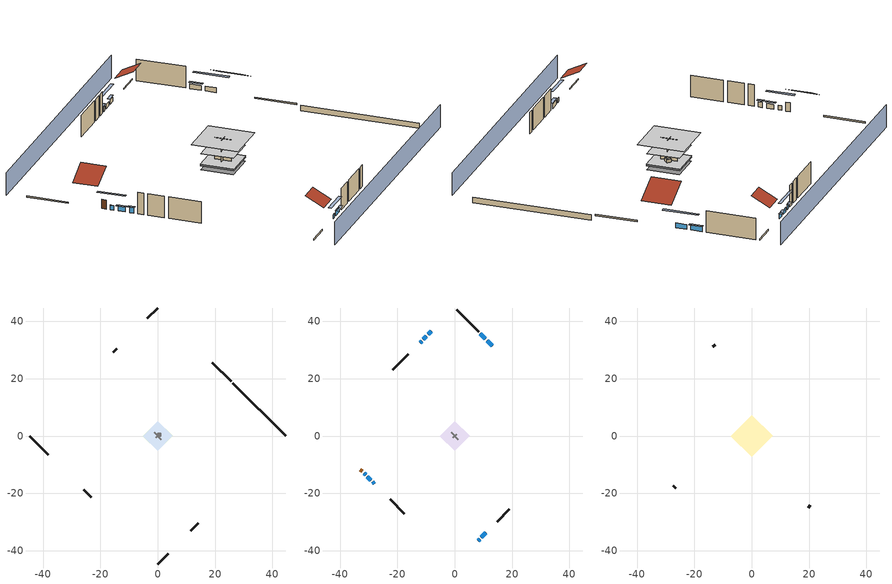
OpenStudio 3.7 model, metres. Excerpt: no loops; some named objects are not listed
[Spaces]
garage 1
 floor foundation (Slab1 construction): -5.17,0 0,5.17 5.17,0 0,-5.17 z0
 wall outside (Wall1 construction): 11.56,-33.14 14.15,-30.55 z0.3:5.18
 wall outside (Wall2 construction): -25.85,-18.85 -23.26,-21.44 z0.3:5.18
 wall outside (Wall12 construction): -14.24,30.46 -15.54,29.17 z0.3:5.18
 wall to conditioned space 1 (Wall5 construction Reversed): 1.29,-1.29 -1.29,1.29 z0.3:5.18
 wall to conditioned space 1 (Wall6 construction Reversed): 0.65,0.65 -0.65,-0.65 z0.3:5.18
crawlspace - vented 1
 floor foundation (Slab2 construction): -5.1,0 0,5.1 5.1,0 0,-5.1 z-0.91
 wall outside (RimJoist1 construction): 25.6,19.11 19.11,25.59 z0.3:0.61
 wall outside (RimJoist2 construction): 0,-44.7 3.6,-41.1 z0.3:0.61
 wall outside (RimJoist3 construction): -44.7,0 -38.22,-6.49 z0.3:0.61
 wall outside (RimJoist4 construction): 0,44.7 -3.6,41.1 z0.3:0.61
 wall foundation (FoundationWall1 construction): 44.7,0 26.25,18.45 z-0.91:0.3
air source heat pump airloop ret air space
 floor adiabatic (AdiabaticConst): 0,0 0,1 1,1 1,0 z0
 wall adiabatic (AdiabaticConst): 0,1 0,0 1,0 1,1 0,1 z0:1
 ceiling adiabatic (AdiabaticConst): 1,0 1,1 0,1 0,0 z1
conditioned space 1
 floor to crawlspace - vented 1 (Floor1 construction): -5.1,0 0,5.1 5.1,0 0,-5.1 z0.3
 floor to garage 1 (Floor3 construction): -5.17,0 0,5.17 5.17,0 0,-5.17 z0.3
 floor adiabatic (AdiabaticFloorConstruction): -5.1,0 0,5.1 5.1,0 0,-5.1 z2.74
 wall outside (Wall3 construction): 8.33,36.38 0.66,44.05 z0.3:5.18
 wall outside (Wall4 construction): 14.8,-29.9 19.06,-25.64 z0.3:5.18
 wall outside (Wall7 construction): -22.61,-22.1 -17.56,-27.14 z0.3:5.18
 wall outside (Wall8 construction): -16.19,28.51 -21.63,23.07 z0.3:5.18
 wall outside (AdiabaticWallConstruction): 13.1,31.6 11.37,33.33 / 10.71,33.99 8.98,35.72 / -31.69,-13.02 -31.13,-13.57 / -30.47,-14.23 -29.33,-15.37 z0.3:1.37; 8.17,-36.53 8.66,-36.04 z0.3:1.25; 9.32,-35.39 10.91,-33.8 z0.3:1.31; -28.68,-16.02 -28.04,-16.67 z0.3:1.49; -9.88,34.82 -10.93,33.77 / -8.17,36.53 -9.23,35.48 z0.3:1.28; -11.59,33.11 -12.14,32.57 z0.3:1.34
 wall outside (AdiabaticWallConstruction 1): -32.99,-11.71 -32.34,-12.36 z0.3:2.34
 window (WindowConstruction): 13.1,31.6 11.37,33.33 z0.3:1.37
 window (WindowConstruction 1): 10.71,33.99 8.98,35.72 z0.3:1.37
 window (WindowConstruction 2): 8.17,-36.53 8.66,-36.04 z0.3:1.25
 window (WindowConstruction 3): 9.32,-35.39 10.9,-33.8 z0.3:1.31
 window (WindowConstruction 4): -31.68,-13.02 -31.13,-13.57 z0.3:1.37
 window (WindowConstruction 5): -30.47,-14.23 -29.33,-15.37 z0.3:1.37
 window (WindowConstruction 6): -28.68,-16.03 -28.04,-16.67 z0.3:1.49
 window (WindowConstruction 7): -9.88,34.82 -10.93,33.77 z0.3:1.28
 window (WindowConstruction 8): -11.59,33.11 -12.13,32.57 z0.3:1.34
 window (WindowConstruction 9): -8.17,36.53 -9.22,35.48 z0.3:1.28
 door (Door): -32.99,-11.72 -32.34,-12.36 z0.3:2.34
 ceiling adiabatic (AdiabaticFloorConstruction): 0,-5.1 5.1,0 0,5.1 -5.1,0 z2.74
attic - vented 1
 floor to conditioned space 1 (Floor2 construction Reversed): -7.27,0 0,7.27 7.27,0 0,-7.27 z5.18
 wall outside (Wall9 construction): 19.72,-24.98 20.52,-24.19 z0.3:5.18
 wall outside (Wall10 construction): -12.79,31.91 -13.59,31.12 z0.3:5.18
 wall outside (Wall11 construction): -27.38,-17.32 -26.51,-18.2 z0.3:5.18
 roof outside (Roof1 construction): 13.76,30.95,5.18 9.56,26.75,8.15 14.25,22.05,8.15 18.45,26.25,5.18
 roof outside (Roof2 construction): 7.52,-37.19,5.18 4.6,-34.27,7.24 1.34,-37.53,7.24 4.26,-40.45,5.18
 roof outside (Roof3 construction): -7.52,37.19,5.18 -4.6,34.27,7.24 -1.34,37.53,7.24 -4.26,40.45,5.18
 roof outside (Roof4 construction): -33.64,-11.06,5.18 -30.14,-7.56,7.66 -34.06,-3.64,7.66 -37.56,-7.14,5.18
shading: -3.23,47.94 -47.94,3.23 / 3.23,-47.94 47.94,-3.23 z0:5.18; 9.43,35.27 15.04,29.66 15.47,30.09 9.86,35.7 z4.11; 8.77,35.94 10.93,33.77 11.36,34.21 9.2,36.37 z1.68; 10.6,-34.1 6.23,-38.47 6.67,-38.9 11.03,-34.53 z3.99; 11.12,-33.58 9.1,-35.6 9.53,-36.03 11.55,-34.01 z1.62; -29.19,-15.51 -33.62,-11.08 -34.06,-11.51 -29.62,-15.94 z4.11; -29.12,-15.58 -30.69,-14.01 -31.12,-14.45 -29.55,-16.02 z1.68; -27.82,-16.88 -28.89,-15.81 -29.32,-16.24 -28.25,-17.31 z1.8; -12.87,31.83 -7.94,36.76 -8.37,37.19 -13.3,32.26 z4.02; -12.35,32.35 -11.37,33.33 -11.8,33.76 -12.78,32.78 z1.65; -9.44,35.26 -7.96,36.74 -8.39,37.18 -9.87,35.69 z1.58
[Site]
Aurora Buckley Field Angb_CO_USA: Latitude {deg}=39.72; Longitude {deg}=-104.75; Time Zone {hr}=-7; Elevation {m}=1726; Terrain=Suburbs
[Site:GroundTemperature:Shallow]
5.7478, 3.93369, 3.78841, 4.6493, 8.10527, 11.5451, 14.5273, 16.4165, 16.577, 15.0405, 12.1343, 8.79998
[Site:WaterMainsTemperature]
Calculation Method=Schedule; Temperature Schedule=mains temperature schedule
[Building]
Building 1
[Material] Roughness=Rough
Name | Thickness {m} | Conductivity {W/m-K} | Density {kg/m3} | Specific Heat {J/kg-K} | Thermal Absorptance | Solar Absorptance | Visible Absorptance
slate or tile shingles | 0.01905 | 0.840978 | 1899.972 | 799.717 | 0.9 | 0.75 | 0.75
roof rigid ins | 0.00329814 | 0.029427 | 32.04 | 1214.23 | 0.9 | 0.7 | 0.7
osb sheathing 0.5 in. | 0.0127 | 0.115458 | 512.64 | 1214.23 | 0.9 | 0.6 | 0.6
wood siding | 0.0254 | 0.102417 | 544.68 | 1172.36 | 0.9 | 0.85 | 0.85
osb sheathing 0.5 in. 1 | 0.0127 | 0.115458 | 512.64 | 1214.23 | 0.9 | 0.7 | 0.7
wall stud and cavity | 0.1397 | 0.727959 | 139.0536 | 1170.24 | 0.9 | 0.6 | 0.6
wall rigid ins; floor rigid ins | 0.051816 | 0.029427 | 32.04 | 1214.23 | 0.9 | 0.7 | 0.7
wall stud and cavity 1 | 0.1397 | 0.230639 | 139.0536 | 1170.24 | 0.9 | 0.7 | 0.7
gypsum board | 0.0127 | 0.160291 | 801 | 837.4 | 0.9 | 0.6 | 0.6
wall rigid ins 1; wall rigid ins 2 | 0.051816 | 0.029427 | 32.04 | 1214.23
wall stud and cavity 2 | 0.1397 | 0.181744 | 139.0536 | 1170.24 | 0.9 | 0.7 | 0.7
rim joist stud and cavity | 0.0508 | 0.178688 | 50.32683 | 1063.81 | 0.9 | 0.6 | 0.6
floor stud and cavity | 0.1397 | 0.0972396 | 92.3553 | 1139.71 | 0.9 | 0.7 | 0.7
osb sheathing 0.75 in. | 0.01905 | 0.115458 | 512.64 | 1214.23 | 0.9 | 0.7 | 0.7
floor covering | 0.0127 | 0.0433444 | 54.468 | 1339.84 | 0.9 | 0.6 | 0.6
ceiling loosefill ins | 0.423333 | 0.0480833 | 16.02 | 1046.75 | 0.9 | 0.7 | 0.7
ceiling stud and cavity | 0.1397 | 0.0824711 | 65.682 | 1177.47 | 0.9 | 0.7 | 0.7
concrete 4.0 in. | 0.1016 | 1.803125 | 2242.8 | 837.4 | 0.9 | 0.7 | 0.7
concrete 8.0 in. | 0.2032 | 1.803125 | 2242.8 | 837.4 | 0.9 | 0.7 | 0.7
soil 0.5 in. | 0.0127 | 2.4234 | 1842.3 | 418.7 | 0.9 | 0.7 | 0.7
wood siding 1; wood siding 2 | 0.0254 | 0.102417 | 544.68 | 1172.36
wall rigid ins 3; floor rigid ins 1 | 0.512978 | 0.029427 | 32.04 | 1214.23 | 0.9 | 0.7 | 0.7
wall stud and cavity 3 | 0.0889 | 0.380278 | 52.3479 | 1209.89 | 0.9 | 0.7 | 0.7
door material | 0.04445 | 0.0612267 | 512.64 | 1214.23 | 0.9 | 0.7 | 0.7
floor stud and cavity 1 | 0.1397 | 1.75129 | 37.0049 | 1207.88 | 0.9 | 0.7 | 0.7
wall stud and cavity 4 | 0.0889 | 0.391764 | 83.0341 | 1211.67 | 0.9 | 0.7 | 0.7
furniture material conditioned space 1; furniture material garage 1 | 0.1524 | 0.115458 | 640.8 | 1214.23 | 0.9 | 0.6 | 0.6
[Construction]
Roof1 construction; Roof2 construction; Roof3 construction; Roof4 construction: slate or tile shingles, roof rigid ins, osb sheathing 0.5 in.
Wall1 construction; Wall2 construction; Wall9 construction; Wall10 construction; Wall11 construction; Wall12 construction: wood siding, osb sheathing 0.5 in. 1, wall stud and cavity
Wall3 construction; Wall4 construction: wood siding, wall rigid ins, osb sheathing 0.5 in. 1, wall stud and cavity 1, gypsum board
Wall5 construction Reversed: gypsum board, wall stud and cavity 2, osb sheathing 0.5 in. 1, wall rigid ins 1
Wall6 construction Reversed: gypsum board, wall stud and cavity 2, osb sheathing 0.5 in. 1, wall rigid ins 2
Wall7 construction; Wall8 construction: wood siding, wall rigid ins 1, osb sheathing 0.5 in. 1, wall stud and cavity 1, gypsum board
RimJoist1 construction; RimJoist2 construction; RimJoist3 construction; RimJoist4 construction: wood siding, rim joist stud and cavity
Floor1 construction; Floor3 construction: floor stud and cavity, floor rigid ins, osb sheathing 0.75 in., floor covering
Floor2 construction Reversed: gypsum board, ceiling stud and cavity, ceiling loosefill ins
Slab1 construction: concrete 4.0 in.
FoundationWall1 construction: concrete 8.0 in.
Slab2 construction: soil 0.5 in.
WindowConstruction; WindowConstruction 1; WindowConstruction 2; WindowConstruction 3; WindowConstruction 4; WindowConstruction 5; WindowConstruction 6; WindowConstruction 7; WindowConstruction 8; WindowConstruction 9: WindowMaterial
AdiabaticWallConstruction: wood siding 1, wall rigid ins 3, wall stud and cavity 3, gypsum board
Door: door material
AdiabaticWallConstruction 1: wood siding 2, wall rigid ins 3, wall stud and cavity 3, gypsum board
AdiabaticFloorConstruction: floor stud and cavity 1, floor rigid ins 1, osb sheathing 0.75 in., floor covering
PartitionWallConstruction: gypsum board, wall stud and cavity 4, gypsum board
furniture construction conditioned space 1: furniture material conditioned space 1
furniture construction garage 1: furniture material garage 1
AdiabaticConst: Adiabatic
[WindowMaterial:SimpleGlazingSystem]
WindowMaterial: U-Factor {W/m2-K}=4.31528; Solar Heat Gain Coefficient=0.67
[Material:NoMass]
Adiabatic: Roughness=Rough; Thermal Resistance {m2-K/W}=176.1
[ThermalZone] Multiplier=1; Use Ideal Air Loads=No
Name | Volume {m3} | Thermostat
conditioned space | 384.656 | conditioned space temperature setpoint
attic - vented | 80.9188
garage | 130.484
crawlspace - vented | 63.543
air source heat pump airloop ret air zone | 1
[Sizing:Zone] Zone Cooling Design Supply Air Temperature Input Method=SupplyAirTemperature; Zone Cooling Design Supply Air Temperature {C}=14; Zone Cooling Design Supply Air Temperature Difference {deltaC}=11.11; Zone Heating Design Supply Air Temperature Input Method=SupplyAirTemperature; Zone Heating Design Supply Air Temperature {C}=40; Zone Heating Design Supply Air Temperature Difference {deltaC}=11.11; Zone Cooling Design Supply Air Humidity Ratio {kg-H2O/kg-air}=0.0085; Zone Heating Design Supply Air Humidity Ratio {kg-H2O/kg-air}=0.008; Cooling Design Air Flow Method=DesignDay; Heating Design Air Flow Method=DesignDay; Account for Dedicated Outdoor Air System=No; Dedicated Outdoor Air System Control Strategy=NeutralSupplyAir; Dedicated Outdoor Air Low Setpoint Temperature for Design {C}=autosize; Dedicated Outdoor Air High Setpoint Temperature for Design {C}=autosize; Zone Load Sizing Method=Sensible Load Only No Latent Load; Zone Latent Cooling Design Supply Air Humidity Ratio Input Method=HumidityRatioDifference; Zone Cooling Design Supply Air Humidity Ratio Difference {kgWater/kgDryAir}=0.005; Zone Latent Heating Design Supply Air Humidity Ratio Input Method=HumidityRatioDifference; Zone Humidification Design Supply Air Humidity Ratio Difference {kgWater/kgDryAir}=0.005
attic - vented; garage; crawlspace - vented; air source heat pump airloop ret air zone
[Space] Building Unit=Building Unit 1
Name | Thermal Zone | Volume {m3}
conditioned space 1 | conditioned space | 384.656
attic - vented 1 | attic - vented | 80.9188
garage 1 | garage | 130.484
crawlspace - vented 1 | crawlspace - vented | 63.543
air source heat pump airloop ret air space | air source heat pump airloop ret air zone
[ThermostatSetpoint:DualSetpoint]
conditioned space temperature setpoint: Heating Setpoint Temperature Schedule=heating setpoint; Cooling Setpoint Temperature Schedule=cooling setpoint
[Foundation:Kiva] Wall Depth Below Slab {m}=0.2032
Name | Initial Indoor Air Temperature {C} | Wall Height Above Grade {m}
Foundation Kiva 1 | 6.95412 | 0.1016
Foundation Kiva 2 | 2.86982 | 0.3048
[Foundation:Kiva:Settings]
Soil Conductivity {W/m-K}=2.4234; Soil Density {kg/m3}=1842.3; Soil Specific Heat {J/kg-K}=418.7; Ground Solar Absorptivity=0.9; Ground Thermal Absorptivity=0.9; Ground Surface Roughness {m}=0.03; Far-Field Width {m}=40; Deep-Ground Boundary Condition=ZeroFlux; Deep-Ground Depth {m}=40; Minimum Cell Dimension {m}=0.2; Maximum Cell Growth Coefficient=3; Simulation Timestep=Timestep
[SurfaceProperty:ExposedFoundationPerimeter] Exposed Perimeter Calculation Method=TotalExposedPerimeter
Name | Total Exposed Perimeter {m}
Slab1 | 18.288
Slab2 | 26.09088
[SurfaceProperty:IncidentSolarMultiplier] Incident Solar Multiplier=1; Incident Solar Multiplier Schedule=trans schedule winter=0.85 summer=0.7
Window1; Window2; Window3; Window4; Window5; Window6; Window7; Window8; Window9; Window10
[InternalMass:Definition] Design Level Calculation Method=SurfaceArea
Name | Construction | Surface Area {m2}
partition wall mass | PartitionWallConstruction | 157.749
furniture mass conditioned space 1 | furniture construction conditioned space 1 | 63.0997
furniture mass garage 1 | furniture construction garage 1 | 5.35122
[InternalMass] Multiplier=1
Name | Internal Mass Definition | Space or SpaceType
partition wall mass | partition wall mass | conditioned space 1
furniture mass conditioned space 1 | furniture mass conditioned space 1 | conditioned space 1
furniture mass garage 1 | furniture mass garage 1 | garage 1
[External:File]
External File 1: File=in.schedules.csv
[People:Definition]
occupants: Number of People Calculation Method=People; Number of People {people}=2; Fraction Radiant=0.314171; Sensible Heat Fraction=0.56303; Carbon Dioxide Generation Rate {m3/s-W}=0; Enable ASHRAE 55 Comfort Warnings=No; Mean Radiant Temperature Calculation Type=ZoneAveraged
[People]
occupants: People Definition=occupants; Space or SpaceType=conditioned space 1; Number of People Schedule=occupants; Activity Level Schedule=occupants activity schedule; Multiplier=1
[EnergyManagementSystem:Sensor]
Name | Output Variable or Output Meter Index Key | Output Variable or Output Meter
water_heater_amb_temp | garage | Zone Mean Air Temperature
water_heater_amb_rh | garage | Zone Air Relative Humidity
water_heater_T_set | water heater setpoint | Schedule Value
cool_season | cooling season schedule | Schedule Value
out_pb_s |  | Site Outdoor Air Barometric Pressure
out_wt_s |  | Site Outdoor Air Humidity Ratio
site_vw_s |  | Site Wind Speed
air_source_heat_pump_airloop_AH_MFR_s | Node 7 | System Node Mass Flow Rate
air_source_heat_pump_airloop_AH_VFR_s | Node 7 | System Node Current Density Volume Flow Rate
air_source_heat_pump_airloop_AH_Tout_s | Node 7 | System Node Temperature
air_source_heat_pump_airloop_AH_Wout_s | Node 7 | System Node Humidity Ratio
air_source_heat_pump_airloop_RA_T_s | Node 10 | System Node Temperature
air_source_heat_pump_airloop_Ra_W_s | Node 10 | System Node Humidity Ratio
air_source_heat_pump_airloop_0_DZ_T_s | crawlspace - vented | Zone Air Temperature
air_source_heat_pump_airloop_0_DZ_W_s | crawlspace - vented | Zone Mean Air Humidity Ratio
natural_vent_s | natural vent schedule | Schedule Value
htg_sp_s | heating setpoint | Schedule Value
clg_sp_s | cooling setpoint | Schedule Value
mech_vent_range_fan_0_sch_s | mech vent range fan 0 schedule | Schedule Value
mech_vent_bath_fan_0_sch_s | mech vent bath fan 0 schedule | Schedule Value
clothes_dryer_exhaust_0_sch_s | clothes_dryer | Schedule Value
htg_load_cond |  | Heating:EnergyTransfer:Zone:CONDITIONED SPACE
clg_load_cond |  | Cooling:EnergyTransfer:Zone:CONDITIONED SPACE
htg_load_duct |  | Heating:EnergyTransfer:Zone:AIR SOURCE HEAT PUMP AIRLOOP RET AIR ZONE
clg_load_duct |  | Cooling:EnergyTransfer:Zone:AIR SOURCE HEAT PUMP AIRLOOP RET AIR ZONE
[EnergyManagementSystem:Program]
air_source_heat_pump_supply_fan_disaggregate_program: Set air_source_heat_pump_supply_fan_clg = 0; Set air_source_heat_pump_supply_fan_primary_htg = 0; Set air_source_heat_pump_supply_fan_backup_htg = 0; If air_source_heat_pump_clg_coil_s > 0; Set air_source_heat_pump_supply_fan_clg = air_source_heat_pump_supply_fan_s; ElseIf air_source_heat_pump_htg_coil_s > 0 && (air_source_heat_pump_backup_htg_coil_s > 0); Set air_source_heat_pump_supply_fan_primary_htg = air_source_heat_pump_supply_fan_s * air_source_heat_pump_htg_coil_s / (air_source_heat_pump_htg_coil_s + air_source_heat_pump_backup_htg_coil_s); Set air_source_heat_pump_supply_fan_backup_htg = air_source_heat_pump_supply_fan_s * air_source_heat_pump_backup_htg_coil_s / (air_source_heat_pump_htg_coil_s + air_source_heat_pump_backup_htg_coil_s); ElseIf air_source_heat_pump_htg_coil_s > 0; Set air_source_heat_pump_supply_fan_primary_htg = air_source_heat_pump_supply_fan_s; Else; Set air_source_heat_pump_supply_fan_backup_htg = air_source_heat_pump_supply_fan_s; EndIf
water_heater_InletAir: Set water_heater_Tamb_act = water_heater_amb_temp; Set water_heater_RHamb_act = 0; Set water_heater_RHamb_act = water_heater_RHamb_act + (water_heater_amb_rh / 100) / 1; Set water_heater_sens_act = (0 - water_heater_sens_cool - (water_heater_tl + water_heater_fan_pwr)) / 1; Set water_heater_lat_act = (0 - water_heater_lat_cool) / 1
water_heater_Control: Set water_heater_HPWHSchedOverride = water_heater_T_set; If (water_heater_amb_temp<5.56) || (water_heater_amb_temp>48.89); Set water_heater_UESchedOverride = water_heater_T_set; Set water_heater_LESchedOverride = water_heater_T_set; Else; Set water_heater_UESchedOverride = water_heater_T_set - 9.0; Set water_heater_LESchedOverride = 0; EndIf
water_heater_hpwh_EC_adj: Set dhw_e_cons = water_heater_tank_energy + water_heater_tank_on_cycle_parasitic + water_heater_tank_off_cycle_parasitic + water_heater_coil_energy + water_heater_fan_energy; Set water_heater_hpwh_ec_adj_act = 0.0 * dhw_e_cons / 1
air_source_heat_pump_airloop_0_duct_program: Set air_source_heat_pump_airloop_AH_MFR = air_source_heat_pump_airloop_AH_MFR_s; Set air_source_heat_pump_airloop_Fan_RTF = 0; Set air_source_heat_pump_airloop_Fan_RTF = air_source_heat_pump_airloop_Fan_RTF + air_source_heat_pump_airloop_Fan_RTF_s; Set air_source_heat_pump_airloop_Fan_RTF = air_source_heat_pump_airloop_Fan_RTF + air_source_heat_pump_airloop_Fan_RTF_s_1; Set air_source_heat_pump_airloop_AH_VFR = air_source_heat_pump_airloop_AH_VFR_s; Set air_source_heat_pump_airloop_AH_Tout = air_source_heat_pump_airloop_AH_Tout_s; Set air_source_heat_pump_airloop_AH_Wout = air_source_heat_pump_airloop_AH_Wout_s; Set air_source_heat_pump_airloop_RA_T = air_source_heat_pump_airloop_RA_T_s; Set air_source_heat_pump_airloop_Ra_W = air_source_heat_pump_airloop_Ra_W_s; Set air_source_heat_pump_airloop_0_DZ_T = air_source_heat_pump_airloop_0_DZ_T_s; Set air_source_heat_pump_airloop_0_DZ_W = air_source_heat_pump_airloop_0_DZ_W_s; Run air_source_heat_pump_airloop_0_duct_subroutine; Set air_source_heat_pump_airloop_0_SupSensLkToCond_equip_act = air_source_heat_pump_airloop_0_SupSensLkToCond; Set air_source_heat_pump_airloop_0_SupLatLkToCond_equip_act = air_source_heat_pump_airloop_0_SupLatLkToCond; Set air_source_heat_pump_airloop_0_SupCondToLv_equip_act = air_source_heat_pump_airloop_0_SupCondToLv; Set air_source_heat_pump_airloop_0_RetSensLkToRP_equip_act = air_source_heat_pump_airloop_0_RetSensLkToRP; Set air_source_heat_pump_airloop_0_RetLatLkToRP_equip_act = air_source_heat_pump_airloop_0_RetLatLkToRP; Set air_source_heat_pump_airloop_0_RetCondToRP_equip_act = air_source_heat_pump_airloop_0_RetCondToRP; Set air_source_heat_pump_airloop_0_RetCondToDZ_equip_act = air_source_heat_pump_airloop_0_RetCondToDZ; Set air_source_heat_pump_airloop_0_SupCondToDZ_equip_act = air_source_heat_pump_airloop_0_SupCondToDZ; Set air_source_heat_pump_airloop_0_SupSensLkToDZ_equip_act = air_source_heat_pump_airloop_0_SupSensLkToDZ; Set air_source_heat_pump_airloop_0_SupLatLkToDZ_equip_act = air_source_heat_pump_airloop_0_SupLatLkToDZ; Set air_source_heat_pump_airloop_0_ZoneMixDZToCond_mix_act = air_source_heat_pump_airloop_0_ZoneMixDZToCond; Set air_source_heat_pump_airloop_0_ZoneMixCondToDZ_mix_act = air_source_heat_pump_airloop_0_ZoneMixCondToDZ
natural_vent_program: Set Tin = tin_s; Set Tout = tout_s; Set Wout = out_wt_s; Set Pbar = out_pb_s; Set Phiout = (@RhFnTdbWPb Tout Wout Pbar); Set MaxHR = 0.0115; Set MaxRH = 0.7; Set Tnvsp = (htg_sp_s + clg_sp_s) / 2; Set NVavail = natural_vent_s; Set ClgSsnAvail = cool_season; Set natural_vent_flow_act = 0; Set whole_house_fan_flow_act = 0; Set whole_house_fan_mix_act = 0; Set whole_house_fan_act = 0; If ((Wout < MaxHR) && (Phiout < MaxRH) && (Tin > Tout) && (Tin > Tnvsp) && (ClgSsnAvail > 0)); Set WHF_Flow = 0; Set Adj = (Tin-Tnvsp)/(Tin-Tout); Set Adj = (@Min Adj 1); Set Adj = (@Max Adj 0); If (WHF_Flow > 0); Set whole_house_fan_flow_act = WHF_Flow*Adj; Set whole_house_fan_mix_act = WHF_Flow*Adj; Set WHF_W = 0; Set whole_house_fan_act = WHF_W*Adj; ElseIf (NVavail > 0); Set NVArea = 6214.544474112001; Set Cs = 0.00017937135914540493; Set Cw = 8.70903777141566e-05; Set Tdiff = Tin-Tout; Set dT = (@Abs Tdiff); Set Vwind = site_vw_s; Set SGNV = NVArea*Adj*((((Cs*dT)+(Cw*(Vwind^2)))^0.5)/1000); Set MaxNV = 2.1369780228096005; Set natural_vent_flow_act = (@Min SGNV MaxNV); EndIf; EndIf
[EnergyManagementSystem:Actuator]
Name | Actuated Component | Actuated Component Type | Actuated Component Control Type | Zone or Space
water_heater_sens_act | water heater sens | OtherEquipment | Power Level | garage 1
water_heater_lat_act | water heater lat | OtherEquipment | Power Level | garage 1
water_heater_hpwh_ec_adj_act | water heater energy adjustment1 | OtherEquipment | Power Level | garage 1
air_source_heat_pump_airloop_0_SupSensLkToCond_equip_act | air_source_heat_pump_airloop_0_SupSensLkToCond equip | OtherEquipment | Power Level | conditioned space 1
air_source_heat_pump_airloop_0_SupLatLkToCond_equip_act | air_source_heat_pump_airloop_0_SupLatLkToCond equip | OtherEquipment | Power Level | conditioned space 1
air_source_heat_pump_airloop_0_SupCondToLv_equip_act | air_source_heat_pump_airloop_0_SupCondToLv equip | OtherEquipment | Power Level | conditioned space 1
air_source_heat_pump_airloop_0_RetCondToRP_equip_act | air_source_heat_pump_airloop_0_RetCondToRP equip | OtherEquipment | Power Level | air source heat pump airloop ret air space
air_source_heat_pump_airloop_0_RetSensLkToRP_equip_act | air_source_heat_pump_airloop_0_RetSensLkToRP equip | OtherEquipment | Power Level | air source heat pump airloop ret air space
air_source_heat_pump_airloop_0_RetLatLkToRP_equip_act | air_source_heat_pump_airloop_0_RetLatLkToRP equip | OtherEquipment | Power Level | air source heat pump airloop ret air space
air_source_heat_pump_airloop_0_SupCondToDZ_equip_act | air_source_heat_pump_airloop_0_SupCondToDZ equip | OtherEquipment | Power Level | crawlspace - vented 1
air_source_heat_pump_airloop_0_RetCondToDZ_equip_act | air_source_heat_pump_airloop_0_RetCondToDZ equip | OtherEquipment | Power Level | crawlspace - vented 1
air_source_heat_pump_airloop_0_SupSensLkToDZ_equip_act | air_source_heat_pump_airloop_0_SupSensLkToDZ equip | OtherEquipment | Power Level | crawlspace - vented 1
air_source_heat_pump_airloop_0_SupLatLkToDZ_equip_act | air_source_heat_pump_airloop_0_SupLatLkToDZ equip | OtherEquipment | Power Level | crawlspace - vented 1
whole_house_fan_act | whole house fan | ElectricEquipment | Electricity Rate | conditioned space 1
mech_vent_house_fan_cfis_act | mech vent house fan cfis | ElectricEquipment | Electricity Rate | conditioned space 1
mech_vent_house_fan_sensible_load_equip_act | mech vent house fan sensible load equip | OtherEquipment | Power Level | conditioned space 1
mech_vent_house_fan_latent_load_equip_act | mech vent house fan latent load equip | OtherEquipment | Power Level | conditioned space 1
[OtherEquipment:Definition] Design Level Calculation Method=EquipmentLevel
Name | Design Level {W} | Fraction Latent | Fraction Radiant | Fraction Lost
water heater sens; air_source_heat_pump_airloop_0_SupSensLkToCond equip; air_source_heat_pump_airloop_0_SupCondToLv equip; air_source_heat_pump_airloop_0_RetCondToRP equip; air_source_heat_pump_airloop_0_RetSensLkToRP equip; air_source_heat_pump_airloop_0_SupCondToDZ equip; air_source_heat_pump_airloop_0_RetCondToDZ equip; air_source_heat_pump_airloop_0_SupSensLkToDZ equip; mech vent house fan sensible load equip | 0 | 0 | 0 | 0
water heater lat; air_source_heat_pump_airloop_0_SupLatLkToCond equip; air_source_heat_pump_airloop_0_RetLatLkToRP equip; air_source_heat_pump_airloop_0_SupLatLkToDZ equip; mech vent house fan latent load equip | 0 | 1 | 0 | 0
water heater energy adjustment1 | 0.01 | 0 | 0 | 1
water sensible | -677.628 | 0 | 0.6 | 0
water latent | 687.569 | 1 | 0 | 0
[OtherEquipment]
Name | Other Equipment Definition | Space or SpaceType | Schedule | Fuel Type
water heater sens | water heater sens | garage 1 | Always On Discrete
water heater lat | water heater lat | garage 1 | Always On Discrete
water heater energy adjustment1 | water heater energy adjustment1 | garage 1 | Always On Discrete | Electricity
water sensible | water sensible | conditioned space 1 | hot_water_fixtures | None
water latent | water latent | conditioned space 1 | hot_water_fixtures | None
air_source_heat_pump_airloop_0_SupSensLkToCond equip | air_source_heat_pump_airloop_0_SupSensLkToCond equip | conditioned space 1 | Always On Discrete | None
air_source_heat_pump_airloop_0_SupLatLkToCond equip | air_source_heat_pump_airloop_0_SupLatLkToCond equip | conditioned space 1 | Always On Discrete | None
air_source_heat_pump_airloop_0_SupCondToLv equip | air_source_heat_pump_airloop_0_SupCondToLv equip | conditioned space 1 | Always On Discrete | None
air_source_heat_pump_airloop_0_RetCondToRP equip | air_source_heat_pump_airloop_0_RetCondToRP equip | air source heat pump airloop ret air space | Always On Discrete | None
air_source_heat_pump_airloop_0_RetSensLkToRP equip | air_source_heat_pump_airloop_0_RetSensLkToRP equip | air source heat pump airloop ret air space | Always On Discrete | None
air_source_heat_pump_airloop_0_RetLatLkToRP equip | air_source_heat_pump_airloop_0_RetLatLkToRP equip | air source heat pump airloop ret air space | Always On Discrete | None
air_source_heat_pump_airloop_0_SupCondToDZ equip | air_source_heat_pump_airloop_0_SupCondToDZ equip | crawlspace - vented 1 | Always On Discrete | None
air_source_heat_pump_airloop_0_RetCondToDZ equip | air_source_heat_pump_airloop_0_RetCondToDZ equip | crawlspace - vented 1 | Always On Discrete | None
air_source_heat_pump_airloop_0_SupSensLkToDZ equip | air_source_heat_pump_airloop_0_SupSensLkToDZ equip | crawlspace - vented 1 | Always On Discrete | None
air_source_heat_pump_airloop_0_SupLatLkToDZ equip | air_source_heat_pump_airloop_0_SupLatLkToDZ equip | crawlspace - vented 1 | Always On Discrete | None
mech vent house fan sensible load equip | mech vent house fan sensible load equip | conditioned space 1 | Always On Discrete | None
mech vent house fan latent load equip | mech vent house fan latent load equip | conditioned space 1 | Always On Discrete | None
[ElectricEquipment:Definition] Design Level Calculation Method=EquipmentLevel
Name | Design Level {W} | Fraction Latent | Fraction Radiant | Fraction Lost
clothes washer | 391.56 | 0.03 | 0.162 | 0.7
clothes dryer | 2930.68 | 0.015 | 0.081 | 0.85
dishwasher | 484.046 | 0.3 | 0.18 | 0.4
fridge | 57.4402 | 0 | 0.6 | 0
cooking range | 353.298 | 0.08 | 0.432 | 0.2
misc plug loads | 420.693 | 0.021 | 0.558 | 0.049
whole house fan; mech vent house fan | 0 | 0 | 0 | 1
mech vent house fan cfis | 0 | 0 | 0 | 0
mech vent range fan 0; mech vent bath fan 0 | 30 | 0 | 0 | 1
[ElectricEquipment] Space or SpaceType=conditioned space 1
Name | Electric Equipment Definition | Schedule
clothes washer | clothes washer | clothes_washer
clothes dryer | clothes dryer | clothes_dryer
dishwasher | dishwasher | dishwasher
fridge | fridge | fridge schedule
cooking range | cooking range | cooking_range
misc plug loads | misc plug loads | plug_loads_other
whole house fan | whole house fan | Always On Discrete
mech vent house fan | mech vent house fan | mech vent house fan schedule
mech vent house fan cfis | mech vent house fan cfis | mech vent house fan cfis schedule
mech vent range fan 0 | mech vent range fan 0 | mech vent range fan 0 schedule
mech vent bath fan 0 | mech vent bath fan 0 | mech vent bath fan 0 schedule
[WaterUse:Equipment:Definition]
Name | Peak Flow Rate {m3/s}
clothes washer | 2.9098e-06
dishwasher | 5.55117e-06
[Lights:Definition] Design Level Calculation Method=LightingLevel; Fraction Radiant=0.6; Fraction Visible=0.2; Return Air Fraction=0
Name | Lighting Level {W}
interior lighting | 222.909
garage lighting | 7.8147
[Lights] Fraction Replaceable=1
Name | Lights Definition | Space or SpaceType | Schedule
interior lighting | interior lighting | conditioned space 1 | lighting_interior
garage lighting | garage lighting | garage 1 | lighting_garage
[Exterior:Lights:Definition]
exterior lighting: Design Level {W}=11.1425
[Exterior:Lights]
exterior lighting: Exterior Lights Definition=exterior lighting; Schedule=exterior lighting schedule
[ZoneMixing] Schedule=Always On Continuous; Design Flow Rate Calculation Method=Flow/Zone; Design Flow Rate {m3/s}=0
Name | Zone or Space | Source Zone or Space
air_source_heat_pump_airloop_0_ZoneMixDZToCond mix | conditioned space | crawlspace - vented
air_source_heat_pump_airloop_0_ZoneMixCondToDZ mix | crawlspace - vented | conditioned space
whole house fan mix | attic - vented | conditioned space
[SpaceInfiltration:DesignFlowRate] Schedule=Always On Discrete
Name | Space or SpaceType | Design Flow Rate Calculation Method | Design Flow Rate {m3/s} | Air Changes per Hour {1/hr} | Constant Term Coefficient | Temperature Term Coefficient | Velocity Term Coefficient | Velocity Squared Term Coefficient
natural vent flow; whole house fan flow; infil flow | conditioned space 1 | Flow/Space | 0
infil|crawlspace - vented 1 | crawlspace - vented 1 | AirChanges/Hour |  | 3.28172 | 1 | 0 | 0 | 0
[SpaceInfiltration:EffectiveLeakageArea] Schedule=Always On Discrete
Name | Space or SpaceType | Effective Air Leakage Area {cm2} | Stack Coefficient | Wind Coefficient
infil|garage 1 | garage 1 | 285.429 | 0.000274438 | 6.3861e-05
infil|attic - vented 1 | attic - vented 1 | 3520.67 | 0.000545623 | 4.38393e-05
[BuildingUnit]
Building Unit 1
[Schedule:Ruleset]
Name | Default Day Schedule
heating setpoint | heating setpoint default day
cooling setpoint | cooling setpoint default day
trans schedule winter=0.85 summer=0.7 | trans schedule winter=0.85 summer=0.7 default day
fridge schedule | fridge schedule default day
exterior lighting schedule | exterior lighting schedule default day
mech vent range fan 0 schedule | mech vent range fan 0 schedule default day
mech vent bath fan 0 schedule | mech vent bath fan 0 schedule default day
[Schedule:Day]
heating setpoint default day; cooling setpoint default day; trans schedule winter=0.85 summer=0.7 default day; fridge schedule default day; exterior lighting schedule default day; mech vent range fan 0 schedule default day; mech vent bath fan 0 schedule default day: 24, 0, 0
heating setpoint allday1; cooling setpoint allday1: 24, 0, 21.1111
trans schedule winter=0.85 summer=0.7 allday1; trans schedule winter=0.85 summer=0.7 allday274: 24, 0, 0.85
trans schedule winter=0.85 summer=0.7 allday121: 24, 0, 0.7
fridge schedule allday1; fridge schedule allday12: 1, 0, 0.610949, 2, 0, 0.595675, 3, 0, 0.580401, 4, 0, 0.565128, 6, 0, 0.549854, 7, 0, 0.580401, 8, 0, 0.610949, 10, 0, 0.626223, 12, 0, 0.610949, 15, 0, 0.641496, 16, 0, 0.626223, 17, 0, 0.672044, 18, 0, 0.733139, 19, 0, 0.763686, 20, 0, 0.733139, 21, 0, 0.717865, 22, 0, 0.702591, 23, 0, 0.672044, 24, 0, 0.626223
fridge schedule allday2: 1, 0, 0.609489, 2, 0, 0.594252, 3, 0, 0.579015, 4, 0, 0.563777, 6, 0, 0.54854, 7, 0, 0.579015, 8, 0, 0.609489, 10, 0, 0.624726, 12, 0, 0.609489, 15, 0, 0.639964, 16, 0, 0.624726, 17, 0, 0.670438, 18, 0, 0.731387, 19, 0, 0.761861, 20, 0, 0.731387, 21, 0, 0.71615, 22, 0, 0.700912, 23, 0, 0.670438, 24, 0, 0.624726
fridge schedule allday3: 1, 0, 0.791241, 2, 0, 0.77146, 3, 0, 0.751679, 4, 0, 0.731898, 6, 0, 0.712117, 7, 0, 0.751679, 8, 0, 0.791241, 10, 0, 0.811022, 12, 0, 0.791241, 15, 0, 0.830803, 16, 0, 0.811022, 17, 0, 0.870365, 18, 0, 0.949489, 19, 0, 0.989051, 20, 0, 0.949489, 21, 0, 0.929708, 22, 0, 0.909927, 23, 0, 0.870365, 24, 0, 0.811022
fridge schedule allday6: 1, 0, 0.8, 2, 0, 0.78, 3, 0, 0.76, 4, 0, 0.74, 6, 0, 0.72, 7, 0, 0.76, 8, 0, 0.8, 10, 0, 0.82, 12, 0, 0.8, 15, 0, 0.84, 16, 0, 0.82, 17, 0, 0.88, 18, 0, 0.96, 19, 0, 1, 20, 0, 0.96, 21, 0, 0.94, 22, 0, 0.92, 23, 0, 0.88, 24, 0, 0.82
fridge schedule allday10: 1, 0, 0.679562, 2, 0, 0.662573, 3, 0, 0.645584, 4, 0, 0.628595, 6, 0, 0.611606, 7, 0, 0.645584, 8, 0, 0.679562, 10, 0, 0.696551, 12, 0, 0.679562, 15, 0, 0.71354, 16, 0, 0.696551, 17, 0, 0.747518, 18, 0, 0.815474, 19, 0, 0.849453, 20, 0, 0.815474, 21, 0, 0.798485, 22, 0, 0.781496, 23, 0, 0.747518, 24, 0, 0.696551
fridge schedule allday11: 1, 0, 0.675182, 2, 0, 0.658303, 3, 0, 0.641423, 4, 0, 0.624544, 6, 0, 0.607664, 7, 0, 0.641423, 8, 0, 0.675182, 10, 0, 0.692062, 12, 0, 0.675182, 15, 0, 0.708942, 16, 0, 0.692062, 17, 0, 0.742701, 18, 0, 0.810219, 19, 0, 0.843978, 20, 0, 0.810219, 21, 0, 0.793339, 22, 0, 0.77646, 23, 0, 0.742701, 24, 0, 0.692062
exterior lighting schedule weekday1; exterior lighting schedule weekday12: 5, 0, 0.434959, 6, 0, 0.349858, 7, 0, 0.330947, 8, 0, 0.321491, 9, 0, 0.312035, 10, 0, 0.264757, 11, 0, 0.208024, 12, 0, 0.141834, 13, 0, 0.113467, 15, 0, 0.104012, 16, 0, 0.113467, 17, 0, 0.179657, 18, 0, 0.349858, 19, 0, 0.463325, 20, 0, 0.614615, 21, 0, 0.860461, 22, 0, 0.99284, 23, 0, 0.860461, 24, 0, 0.595704
exterior lighting schedule weekend1; exterior lighting schedule weekend12: 2, 0, 0.434959, 4, 0, 0.425503, 5, 0, 0.434959, 6, 0, 0.425503, 7, 0, 0.416047, 8, 0, 0.38768, 9, 0, 0.340402, 10, 0, 0.283669, 11, 0, 0.226935, 12, 0, 0.15129, 13, 0, 0.113467, 15, 0, 0.104012, 16, 0, 0.113467, 17, 0, 0.179657, 18, 0, 0.359314, 19, 0, 0.45387, 20, 0, 0.567337, 21, 0, 0.784816, 22, 0, 0.926651, 23, 0, 0.803728, 24, 0, 0.557882
exterior lighting schedule weekday2: 5, 0, 0.438095, 6, 0, 0.352381, 7, 0, 0.333333, 8, 0, 0.32381, 9, 0, 0.314286, 10, 0, 0.266667, 11, 0, 0.209524, 12, 0, 0.142857, 13, 0, 0.114286, 15, 0, 0.104762, 16, 0, 0.114286, 17, 0, 0.180952, 18, 0, 0.352381, 19, 0, 0.466667, 20, 0, 0.619048, 21, 0, 0.866667, 22, 0, 1, 23, 0, 0.866667, 24, 0, 0.6
exterior lighting schedule weekend2: 2, 0, 0.438095, 4, 0, 0.428571, 5, 0, 0.438095, 6, 0, 0.428571, 7, 0, 0.419048, 8, 0, 0.390476, 9, 0, 0.342857, 10, 0, 0.285714, 11, 0, 0.228571, 12, 0, 0.152381, 13, 0, 0.114286, 15, 0, 0.104762, 16, 0, 0.114286, 17, 0, 0.180952, 18, 0, 0.361905, 19, 0, 0.457143, 20, 0, 0.571429, 21, 0, 0.790476, 22, 0, 0.933333, 23, 0, 0.809524, 24, 0, 0.561905
exterior lighting schedule weekday3; exterior lighting schedule weekday5: 5, 0, 0.346085, 6, 0, 0.278373, 7, 0, 0.263325, 8, 0, 0.255802, 9, 0, 0.248278, 10, 0, 0.21066, 11, 0, 0.165519, 12, 0, 0.112854, 13, 0, 0.090283, 15, 0, 0.0827594, 16, 0, 0.090283, 17, 0, 0.142948, 18, 0, 0.278373, 19, 0, 0.368656, 20, 0, 0.489033, 21, 0, 0.684646, 22, 0, 0.789976, 23, 0, 0.684646, 24, 0, 0.473986
exterior lighting schedule weekend3; exterior lighting schedule weekend5: 2, 0, 0.346085, 4, 0, 0.338561, 5, 0, 0.346085, 6, 0, 0.338561, 7, 0, 0.331038, 8, 0, 0.308467, 9, 0, 0.270849, 10, 0, 0.225707, 11, 0, 0.180566, 12, 0, 0.120377, 13, 0, 0.090283, 15, 0, 0.0827594, 16, 0, 0.090283, 17, 0, 0.142948, 18, 0, 0.285896, 19, 0, 0.361132, 20, 0, 0.451415, 21, 0, 0.624457, 22, 0, 0.737311, 23, 0, 0.639504, 24, 0, 0.443891
exterior lighting schedule weekday4: 5, 0, 0.344691, 6, 0, 0.277251, 7, 0, 0.262265, 8, 0, 0.254771, 9, 0, 0.247278, 10, 0, 0.209812, 11, 0, 0.164852, 12, 0, 0.112399, 13, 0, 0.0899193, 15, 0, 0.082426, 16, 0, 0.0899193, 17, 0, 0.142372, 18, 0, 0.277251, 19, 0, 0.367171, 20, 0, 0.487063, 21, 0, 0.681888, 22, 0, 0.786794, 23, 0, 0.681888, 24, 0, 0.472076
exterior lighting schedule weekend4: 2, 0, 0.344691, 4, 0, 0.337197, 5, 0, 0.344691, 6, 0, 0.337197, 7, 0, 0.329704, 8, 0, 0.307224, 9, 0, 0.269758, 10, 0, 0.224798, 11, 0, 0.179839, 12, 0, 0.119892, 13, 0, 0.0899193, 15, 0, 0.082426, 16, 0, 0.0899193, 17, 0, 0.142372, 18, 0, 0.284744, 19, 0, 0.359677, 20, 0, 0.449597, 21, 0, 0.621942, 22, 0, 0.734341, 23, 0, 0.636928, 24, 0, 0.442103
exterior lighting schedule weekday6; exterior lighting schedule weekday9: 5, 0, 0.28823, 6, 0, 0.231837, 7, 0, 0.219305, 8, 0, 0.213039, 9, 0, 0.206773, 10, 0, 0.175444, 11, 0, 0.137849, 12, 0, 0.093988, 13, 0, 0.0751904, 15, 0, 0.0689245, 16, 0, 0.0751904, 17, 0, 0.119051, 18, 0, 0.231837, 19, 0, 0.307027, 20, 0, 0.407281, 21, 0, 0.570194, 22, 0, 0.657916, 23, 0, 0.570194, 24, 0, 0.394749
exterior lighting schedule weekend6; exterior lighting schedule weekend9: 2, 0, 0.28823, 4, 0, 0.281964, 5, 0, 0.28823, 6, 0, 0.281964, 7, 0, 0.275698, 8, 0, 0.2569, 9, 0, 0.225571, 10, 0, 0.187976, 11, 0, 0.150381, 12, 0, 0.100254, 13, 0, 0.0751904, 15, 0, 0.0689245, 16, 0, 0.0751904, 17, 0, 0.119051, 18, 0, 0.238103, 19, 0, 0.300761, 20, 0, 0.375952, 21, 0, 0.520067, 22, 0, 0.614055, 23, 0, 0.532598, 24, 0, 0.369686
exterior lighting schedule weekday7: 5, 0, 0.286139, 6, 0, 0.230155, 7, 0, 0.217714, 8, 0, 0.211494, 9, 0, 0.205273, 10, 0, 0.174171, 11, 0, 0.136849, 12, 0, 0.0933061, 13, 0, 0.0746448, 15, 0, 0.0684244, 16, 0, 0.0746448, 17, 0, 0.118188, 18, 0, 0.230155, 19, 0, 0.3048, 20, 0, 0.404326, 21, 0, 0.566057, 22, 0, 0.653142, 23, 0, 0.566057, 24, 0, 0.391885
exterior lighting schedule weekend7: 2, 0, 0.286139, 4, 0, 0.279918, 5, 0, 0.286139, 6, 0, 0.279918, 7, 0, 0.273698, 8, 0, 0.255037, 9, 0, 0.223935, 10, 0, 0.186612, 11, 0, 0.14929, 12, 0, 0.0995265, 13, 0, 0.0746448, 15, 0, 0.0684244, 16, 0, 0.0746448, 17, 0, 0.118188, 18, 0, 0.236375, 19, 0, 0.298579, 20, 0, 0.373224, 21, 0, 0.516294, 22, 0, 0.6096, 23, 0, 0.528734, 24, 0, 0.367004
exterior lighting schedule weekday10: 5, 0, 0.345039, 6, 0, 0.277532, 7, 0, 0.26253, 8, 0, 0.255029, 9, 0, 0.247528, 10, 0, 0.210024, 11, 0, 0.165019, 12, 0, 0.112513, 13, 0, 0.0900102, 15, 0, 0.0825094, 16, 0, 0.0900102, 17, 0, 0.142516, 18, 0, 0.277532, 19, 0, 0.367542, 20, 0, 0.487555, 21, 0, 0.682578, 22, 0, 0.787589, 23, 0, 0.682578, 24, 0, 0.472554
exterior lighting schedule weekend10: 2, 0, 0.345039, 4, 0, 0.337538, 5, 0, 0.345039, 6, 0, 0.337538, 7, 0, 0.330038, 8, 0, 0.307535, 9, 0, 0.270031, 10, 0, 0.225026, 11, 0, 0.18002, 12, 0, 0.120014, 13, 0, 0.0900102, 15, 0, 0.0825094, 16, 0, 0.0900102, 17, 0, 0.142516, 18, 0, 0.285032, 19, 0, 0.360041, 20, 0, 0.450051, 21, 0, 0.622571, 22, 0, 0.735084, 23, 0, 0.637572, 24, 0, 0.44255
exterior lighting schedule weekday11: 5, 0, 0.343994, 6, 0, 0.276691, 7, 0, 0.261734, 8, 0, 0.254256, 9, 0, 0.246778, 10, 0, 0.209387, 11, 0, 0.164519, 12, 0, 0.112172, 13, 0, 0.0897375, 15, 0, 0.0822593, 16, 0, 0.0897375, 17, 0, 0.142084, 18, 0, 0.276691, 19, 0, 0.366428, 20, 0, 0.486078, 21, 0, 0.680509, 22, 0, 0.785203, 23, 0, 0.680509, 24, 0, 0.471122
exterior lighting schedule weekend11: 2, 0, 0.343994, 4, 0, 0.336516, 5, 0, 0.343994, 6, 0, 0.336516, 7, 0, 0.329037, 8, 0, 0.306603, 9, 0, 0.269212, 10, 0, 0.224344, 11, 0, 0.179475, 12, 0, 0.11965, 13, 0, 0.0897375, 15, 0, 0.0822593, 16, 0, 0.0897375, 17, 0, 0.142084, 18, 0, 0.284169, 19, 0, 0.35895, 20, 0, 0.448687, 21, 0, 0.620684, 22, 0, 0.732856, 23, 0, 0.63564, 24, 0, 0.441209
mech vent range fan 0 schedule allday1: 11, 0, 0, 12, 0, 1, 24, 0, 0
mech vent bath fan 0 schedule allday1: 3, 0, 0, 4, 0, 1, 24, 0, 0
[Schedule:Rule] Date Specification Type=DateRange; Start Day=1
Name | Schedule Ruleset | Rule Order | Day Schedule | Apply Sunday | Apply Monday | Apply Tuesday | Apply Wednesday | Apply Thursday | Apply Friday | Apply Saturday | Start Month | End Month | End Day
heating setpoint allday ruleset1 | heating setpoint | 0 | heating setpoint allday1 | Yes | Yes | Yes | Yes | Yes | Yes | Yes | 1 | 12 | 31
cooling setpoint allday ruleset1 | cooling setpoint | 0 | cooling setpoint allday1 | Yes | Yes | Yes | Yes | Yes | Yes | Yes | 1 | 12 | 31
trans schedule winter=0.85 summer=0.7 allday ruleset1 | trans schedule winter=0.85 summer=0.7 | 2 | trans schedule winter=0.85 summer=0.7 allday1 | Yes | Yes | Yes | Yes | Yes | Yes | Yes | 1 | 4 | 30
trans schedule winter=0.85 summer=0.7 allday ruleset121 | trans schedule winter=0.85 summer=0.7 | 1 | trans schedule winter=0.85 summer=0.7 allday121 | Yes | Yes | Yes | Yes | Yes | Yes | Yes | 5 | 9 | 30
trans schedule winter=0.85 summer=0.7 allday ruleset274 | trans schedule winter=0.85 summer=0.7 | 0 | trans schedule winter=0.85 summer=0.7 allday274 | Yes | Yes | Yes | Yes | Yes | Yes | Yes | 10 | 12 | 31
fridge schedule allday ruleset1 | fridge schedule | 6 | fridge schedule allday1 | Yes | Yes | Yes | Yes | Yes | Yes | Yes | 1 | 1 | 31
fridge schedule allday ruleset2 | fridge schedule | 5 | fridge schedule allday2 | Yes | Yes | Yes | Yes | Yes | Yes | Yes | 2 | 2 | 28
fridge schedule allday ruleset3 | fridge schedule | 4 | fridge schedule allday3 | Yes | Yes | Yes | Yes | Yes | Yes | Yes | 3 | 5 | 31
fridge schedule allday ruleset6 | fridge schedule | 3 | fridge schedule allday6 | Yes | Yes | Yes | Yes | Yes | Yes | Yes | 6 | 9 | 30
fridge schedule allday ruleset10 | fridge schedule | 2 | fridge schedule allday10 | Yes | Yes | Yes | Yes | Yes | Yes | Yes | 10 | 10 | 31
fridge schedule allday ruleset11 | fridge schedule | 1 | fridge schedule allday11 | Yes | Yes | Yes | Yes | Yes | Yes | Yes | 11 | 11 | 30
fridge schedule allday ruleset12 | fridge schedule | 0 | fridge schedule allday12 | Yes | Yes | Yes | Yes | Yes | Yes | Yes | 12 | 12 | 31
exterior lighting schedule weekday ruleset1 | exterior lighting schedule | 21 | exterior lighting schedule weekday1 |  | Yes | Yes | Yes | Yes | Yes |  | 1 | 1 | 31
exterior lighting schedule weekend ruleset1 | exterior lighting schedule | 20 | exterior lighting schedule weekend1 | Yes |  |  |  |  |  | Yes | 1 | 1 | 31
exterior lighting schedule weekday ruleset2 | exterior lighting schedule | 19 | exterior lighting schedule weekday2 |  | Yes | Yes | Yes | Yes | Yes |  | 2 | 2 | 28
exterior lighting schedule weekend ruleset2 | exterior lighting schedule | 18 | exterior lighting schedule weekend2 | Yes |  |  |  |  |  | Yes | 2 | 2 | 28
exterior lighting schedule weekday ruleset3 | exterior lighting schedule | 17 | exterior lighting schedule weekday3 |  | Yes | Yes | Yes | Yes | Yes |  | 3 | 3 | 31
exterior lighting schedule weekend ruleset3 | exterior lighting schedule | 16 | exterior lighting schedule weekend3 | Yes |  |  |  |  |  | Yes | 3 | 3 | 31
exterior lighting schedule weekday ruleset4 | exterior lighting schedule | 15 | exterior lighting schedule weekday4 |  | Yes | Yes | Yes | Yes | Yes |  | 4 | 4 | 30
exterior lighting schedule weekend ruleset4 | exterior lighting schedule | 14 | exterior lighting schedule weekend4 | Yes |  |  |  |  |  | Yes | 4 | 4 | 30
exterior lighting schedule weekday ruleset5 | exterior lighting schedule | 13 | exterior lighting schedule weekday5 |  | Yes | Yes | Yes | Yes | Yes |  | 5 | 5 | 31
exterior lighting schedule weekend ruleset5 | exterior lighting schedule | 12 | exterior lighting schedule weekend5 | Yes |  |  |  |  |  | Yes | 5 | 5 | 31
exterior lighting schedule weekday ruleset6 | exterior lighting schedule | 11 | exterior lighting schedule weekday6 |  | Yes | Yes | Yes | Yes | Yes |  | 6 | 6 | 30
exterior lighting schedule weekend ruleset6 | exterior lighting schedule | 10 | exterior lighting schedule weekend6 | Yes |  |  |  |  |  | Yes | 6 | 6 | 30
exterior lighting schedule weekday ruleset7 | exterior lighting schedule | 9 | exterior lighting schedule weekday7 |  | Yes | Yes | Yes | Yes | Yes |  | 7 | 8 | 31
exterior lighting schedule weekend ruleset7 | exterior lighting schedule | 8 | exterior lighting schedule weekend7 | Yes |  |  |  |  |  | Yes | 7 | 8 | 31
exterior lighting schedule weekday ruleset9 | exterior lighting schedule | 7 | exterior lighting schedule weekday9 |  | Yes | Yes | Yes | Yes | Yes |  | 9 | 9 | 30
exterior lighting schedule weekend ruleset9 | exterior lighting schedule | 6 | exterior lighting schedule weekend9 | Yes |  |  |  |  |  | Yes | 9 | 9 | 30
exterior lighting schedule weekday ruleset10 | exterior lighting schedule | 5 | exterior lighting schedule weekday10 |  | Yes | Yes | Yes | Yes | Yes |  | 10 | 10 | 31
exterior lighting schedule weekend ruleset10 | exterior lighting schedule | 4 | exterior lighting schedule weekend10 | Yes |  |  |  |  |  | Yes | 10 | 10 | 31
exterior lighting schedule weekday ruleset11 | exterior lighting schedule | 3 | exterior lighting schedule weekday11 |  | Yes | Yes | Yes | Yes | Yes |  | 11 | 11 | 30
exterior lighting schedule weekend ruleset11 | exterior lighting schedule | 2 | exterior lighting schedule weekend11 | Yes |  |  |  |  |  | Yes | 11 | 11 | 30
exterior lighting schedule weekday ruleset12 | exterior lighting schedule | 1 | exterior lighting schedule weekday12 |  | Yes | Yes | Yes | Yes | Yes |  | 12 | 12 | 31
exterior lighting schedule weekend ruleset12 | exterior lighting schedule | 0 | exterior lighting schedule weekend12 | Yes |  |  |  |  |  | Yes | 12 | 12 | 31
mech vent range fan 0 schedule allday ruleset1 | mech vent range fan 0 schedule | 0 | mech vent range fan 0 schedule allday1 | Yes | Yes | Yes | Yes | Yes | Yes | Yes | 1 | 12 | 31
mech vent bath fan 0 schedule allday ruleset1 | mech vent bath fan 0 schedule | 0 | mech vent bath fan 0 schedule allday1 | Yes | Yes | Yes | Yes | Yes | Yes | Yes | 1 | 12 | 31
[Schedule:File] External File=External File 1; Rows to Skip at Top=1; Number of Hours of Data=8760; Minutes per Item=15; Translate File With Relative Path=Yes
Name | Column Number
occupants | 1
clothes_washer | 6
clothes_dryer | 7
dishwasher | 5
cooking_range | 4
hot_water_fixtures | 13
plug_loads_other | 9
lighting_interior | 2
lighting_garage | 3
[Schedule:Constant]
Name | Value
occupants activity schedule | 117.228
Always On Discrete; Always On Continuous; mech vent house fan schedule; mech vent house fan cfis schedule | 1
[Schedule:FixedInterval]
mains temperature schedule: Interval Length {minutes}=1440; Start Month=1; Start Day=1; Value 1=9.31667; Value 2=9.25389; Value 3=9.19278; Value 4=9.13222; Value 5=9.07333; Value 6=9.01556; Value 7=8.95889; Value 8=8.90389; Value 9=8.85; Value 10=8.79778; Value 11=8.74667; Value 12=8.69667; Value 13=8.64833; Value 14=8.60111; Value 15=8.55556; Value 16=8.51111; Value 17=8.46833; Value 18=8.42722; Value 19=8.38722; Value 20=8.34889; Value 21=8.31222; Value 22=8.27667; Value 23=8.24278; Value 24=8.21; Value 25=8.17944; Value 26=8.15; Value 27=8.12222; Value 28=8.09611; Value 29=8.07111; Value 30=8.04833; Value 31=8.02667; Value 32=8.00667; Value 33=7.98778; Value 34=7.97111; Value 35=7.95611; Value 36=7.94222; Value 37=7.93056; Value 38=7.92; Value 39=7.91111; Value 40=7.90389; Value 41=7.89833; Value 42=7.89444; Value 43=7.89167; Value 44=7.89111; Value 45=7.89167; Value 46=7.89444; Value 47=7.89833; Value 48=7.90444; Value 49=7.91167; Value 50=7.92056; Value 51=7.93111; Value 52=7.94333; Value 53=7.95667; Value 54=7.97222; Value 55=7.98889; Value 56=8.00778; Value 57=8.02778; Value 58=8.04944; Value 59=8.07278; Value 60=8.09722; Value 61=8.12389; Value 62=8.15167; Value 63=8.18111; Value 64=8.21222; Value 65=8.24444; Value 66=8.27889; Value 67=8.31444; Value 68=8.35111; Value 69=8.38944; Value 70=8.42944; Value 71=8.47111; Value 72=8.51389; Value 73=8.55833; Value 74=8.60389; Value 75=8.65111; Value 76=8.69944; Value 77=8.74944; Value 78=8.80056; Value 79=8.85333; Value 80=8.90722; Value 81=8.96222; Value 82=9.01889; Value 83=9.07667; Value 84=9.13611; Value 85=9.19611; Value 86=9.25778; Value 87=9.32056; Value 88=9.38444; Value 89=9.45; Value 90=9.51611; Value 91=9.58333; Value 92=9.65222; Value 93=9.72167; Value 94=9.79222; Value 95=9.86444; Value 96=9.93722; Value 97=10.0106; Value 98=10.0856; Value 99=10.1617; Value 100=10.2383; Value 101=10.3156; Value 102=10.3944; Value 103=10.4739; Value 104=10.5539; Value 105=10.635; Value 106=10.7172; Value 107=10.7994; Value 108=10.8833; Value 109=10.9672; Value 110=11.0522; Value 111=11.1378; Value 112=11.2239; Value 113=11.3106; Value 114=11.3983; Value 115=11.4861; Value 116=11.575; Value 117=11.6639; Value 118=11.7533; Value 119=11.8433; Value 120=11.9339; Value 121=12.025; Value 122=12.1161; Value 123=12.2078; Value 124=12.3; Value 125=12.3922; Value 126=12.485; Value 127=12.5778; Value 128=12.6711; Value 129=12.7644; Value 130=12.8578; Value 131=12.9511; Value 132=13.045; Value 133=13.1389; Value 134=13.2328; Value 135=13.3267; Value 136=13.4206; Value 137=13.5144; Value 138=13.6083; Value 139=13.7022; Value 140=13.7961; Value 141=13.8894; Value 142=13.9828; Value 143=14.0761; Value 144=14.1689; Value 145=14.2617; Value 146=14.3544; Value 147=14.4467; Value 148=14.5383; Value 149=14.63; Value 150=14.7211; Value 151=14.8117; Value 152=14.9022; Value 153=14.9917; Value 154=15.0811; Value 155=15.17; Value 156=15.2583; Value 157=15.3461; Value 158=15.4333; Value 159=15.52; Value 160=15.6056; Value 161=15.6911; Value 162=15.7756; Value 163=15.8594; Value 164=15.9422; Value 165=16.0244; Value 166=16.1061; Value 167=16.1867; Value 168=16.2667; Value 169=16.3456; Value 170=16.4239; Value 171=16.5006; Value 172=16.5772; Value 173=16.6522; Value 174=16.7267; Value 175=16.8; Value 176=16.8722; Value 177=16.9433; Value 178=17.0139; Value 179=17.0828; Value 180=17.1506; Value 181=17.2178; Value 182=17.2833; Value 183=17.3478; Value 184=17.4111; Value 185=17.4733; Value 186=17.5344; Value 187=17.5939; Value 188=17.6528; Value 189=17.71; Value 190=17.7656; Value 191=17.82; Value 192=17.8733; Value 193=17.9256; Value 194=17.9761; Value 195=18.025; Value 196=18.0728; Value 197=18.1194; Value 198=18.1644; Value 199=18.2078; Value 200=18.25; Value 201=18.2906; Value 202=18.33; Value 203=18.3678; Value 204=18.4039; Value 205=18.4389; Value 206=18.4722; Value 207=18.5039; Value 208=18.5339; Value 209=18.5628; Value 210=18.59; Value 211=18.6156; Value 212=18.6394; Value 213=18.6617; Value 214=18.6828; Value 215=18.7022; Value 216=18.72; Value 217=18.7361; Value 218=18.7506; Value 219=18.7633; Value 220=18.7744; Value 221=18.7844; Value 222=18.7928; Value 223=18.7989; Value 224=18.8039; Value 225=18.8072; Value 226=18.8089; Value 227=18.8089; Value 228=18.8072; Value 229=18.8039; Value 230=18.7994; Value 231=18.7928; Value 232=18.785; Value 233=18.775; Value 234=18.7639; Value 235=18.7511; Value 236=18.7367; Value 237=18.7206; Value 238=18.7028; Value 239=18.6839; Value 240=18.6628; Value 241=18.6406; Value 242=18.6167; Value 243=18.5911; Value 244=18.5639; Value 245=18.5356; Value 246=18.5056; Value 247=18.4739; Value 248=18.4406; Value 249=18.4056; Value 250=18.3694; Value 251=18.3322; Value 252=18.2928; Value 253=18.2522; Value 254=18.21; Value 255=18.1667; Value 256=18.1217; Value 257=18.0756; Value 258=18.0278; Value 259=17.9783; Value 260=17.9283; Value 261=17.8761; Value 262=17.8228; Value 263=17.7683; Value 264=17.7128; Value 265=17.6556; Value 266=17.5972; Value 267=17.5378; Value 268=17.4767; Value 269=17.4144; Value 270=17.3511; Value 271=17.2867; Value 272=17.2211; Value 273=17.1544; Value 274=17.0861; Value 275=17.0172; Value 276=16.9472; Value 277=16.8761; Value 278=16.8039; Value 279=16.7306; Value 280=16.6561; Value 281=16.5811; Value 282=16.505; Value 283=16.4278; Value 284=16.3494; Value 285=16.2706; Value 286=16.1911; Value 287=16.11; Value 288=16.0289; Value 289=15.9467; Value 290=15.8633; Value 291=15.78; Value 292=15.695; Value 293=15.61; Value 294=15.5244; Value 295=15.4378; Value 296=15.3506; Value 297=15.2628; Value 298=15.1744; Value 299=15.0861; Value 300=14.9967; Value 301=14.9067; Value 302=14.8167; Value 303=14.7256; Value 304=14.6344; Value 305=14.5433; Value 306=14.4511; Value 307=14.3589; Value 308=14.2667; Value 309=14.1739; Value 310=14.0811; Value 311=13.9878; Value 312=13.8944; Value 313=13.8006; Value 314=13.7072; Value 315=13.6133; Value 316=13.5194; Value 317=13.4256; Value 318=13.3317; Value 319=13.2378; Value 320=13.1439; Value 321=13.05; Value 322=12.9561; Value 323=12.8628; Value 324=12.7689; Value 325=12.6756; Value 326=12.5828; Value 327=12.4894; Value 328=12.3972; Value 329=12.3044; Value 330=12.2128; Value 331=12.1211; Value 332=12.0294; Value 333=11.9389; Value 334=11.8483; Value 335=11.7578; Value 336=11.6683; Value 337=11.5794; Value 338=11.4906; Value 339=11.4028; Value 340=11.315; Value 341=11.2283; Value 342=11.1422; Value 343=11.0567; Value 344=10.9717; Value 345=10.8872; Value 346=10.8039; Value 347=10.7211; Value 348=10.6394; Value 349=10.5583; Value 350=10.4778; Value 351=10.3983; Value 352=10.32; Value 353=10.2422; Value 354=10.1656; Value 355=10.0894; Value 356=10.0144; Value 357=9.94056; Value 358=9.86778; Value 359=9.79611; Value 360=9.72556; Value 361=9.65556; Value 362=9.58722; Value 363=9.51944; Value 364=9.45333; Value 365=9.38778
